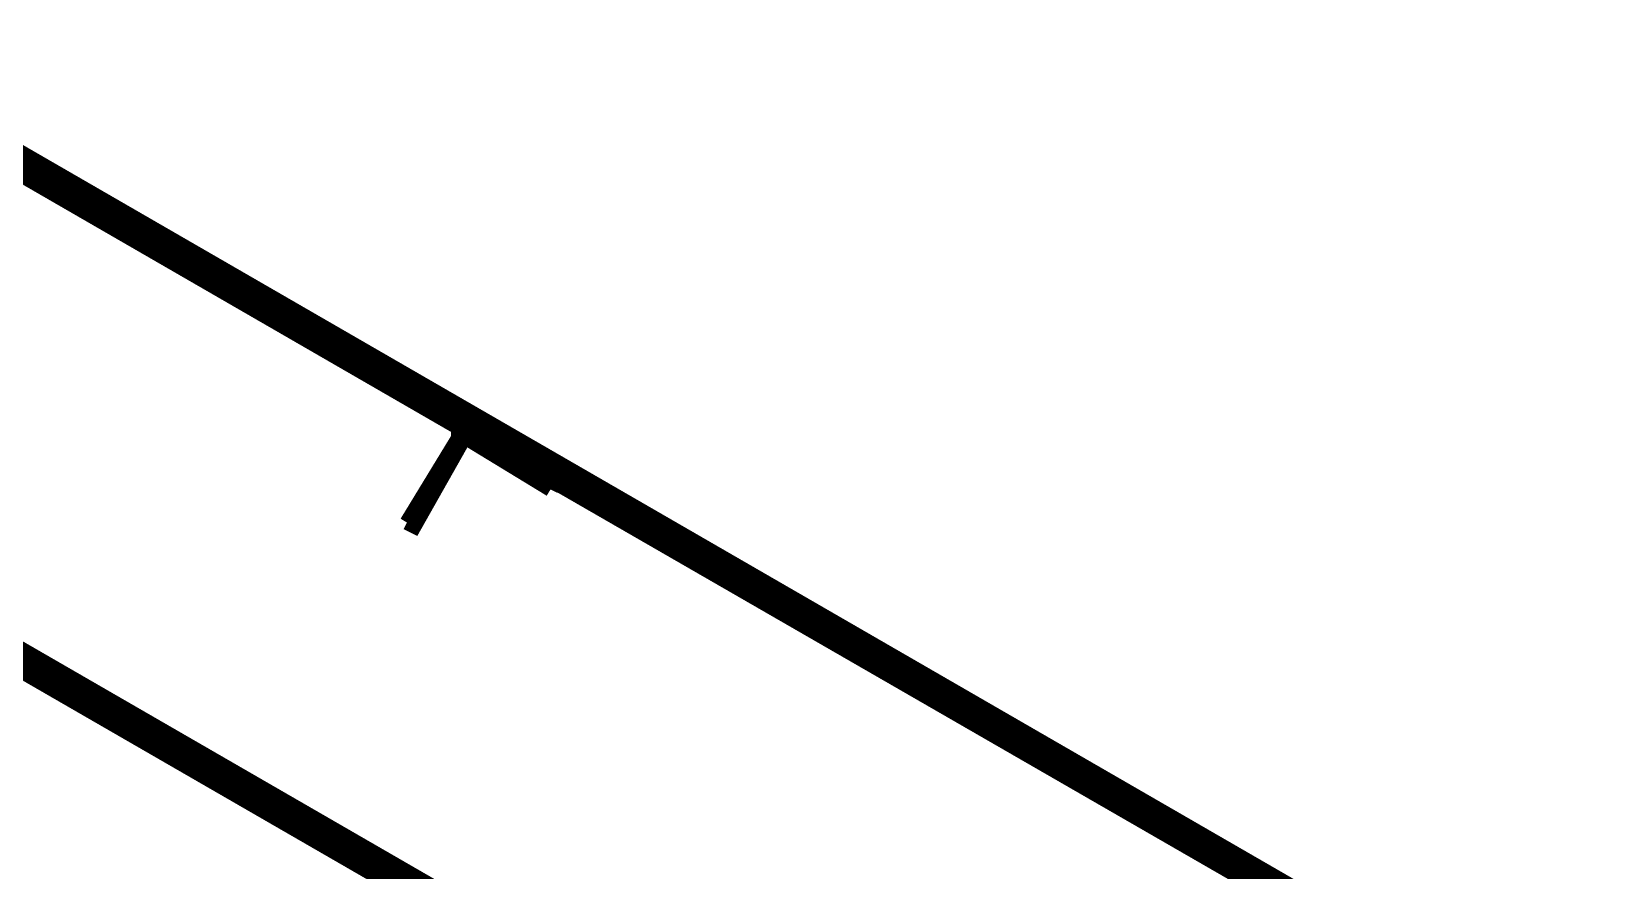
# Model space of a CAD drawing. Extents: x 0.1 to 11.6, y 0.3 to 16.2.
# Drawn here: x 7.287 to 8.005, y 9.578 to 9.957 of the extents above; entities that cross this region are included whole.
import ezdxf

# ---------------------------------------------------------------- set-up
doc = ezdxf.new("R2010")
doc.units = 0
doc.header["$MEASUREMENT"] = 0

msp = doc.modelspace()

# ---------------------------------------------------------------- linework, layer by layer
at = {"color": 0}
for points, const_width in [([(5.29497, 11.0483), (10.0417, 8.30664)], 0.01), ([(5.29167, 11.0417), (7.48503, 9.77501)], 0.00667), ([(7.47999, 9.56168), (7.47999, 8.87999), (7.49669, 8.87999), (7.49669, 9.56168), (7.47999, 9.56168), (5.29497, 10.8233), (5.29497, 10.8217), (5.29335, 10.8217), (5.29335, 10.8184), (5.29167, 10.8167), (5.29167, 10.0333)], 0.01), ([(5.29167, 10.8167), (9.94336, 8.13167)], 0.00667), ([(7.45665, 9.73503), (7.47999, 9.77333)], 0.00667), ([(7.47999, 9.77333), (7.47999, 9.77501), (7.48167, 9.77501), (7.48335, 9.77669), (7.48503, 9.77501)], 0.00667), ([(7.48167, 9.77165), (7.48335, 9.77333)], 0.00667), ([(7.48335, 9.77333), (7.52165, 9.75)], 0.00667), ([(7.48503, 9.77501), (7.52333, 9.75331)], 0.00667), ([(7.48167, 9.77165), (7.46001, 9.73335), (7.45665, 9.73503)], 0.00667), ([(8.18832, 9.37001), (7.52333, 9.75331), (7.52165, 9.75)], 0.00667)]:
    msp.add_lwpolyline(points, dxfattribs=dict(at, const_width=const_width))

doc.saveas('drawing.dxf')
